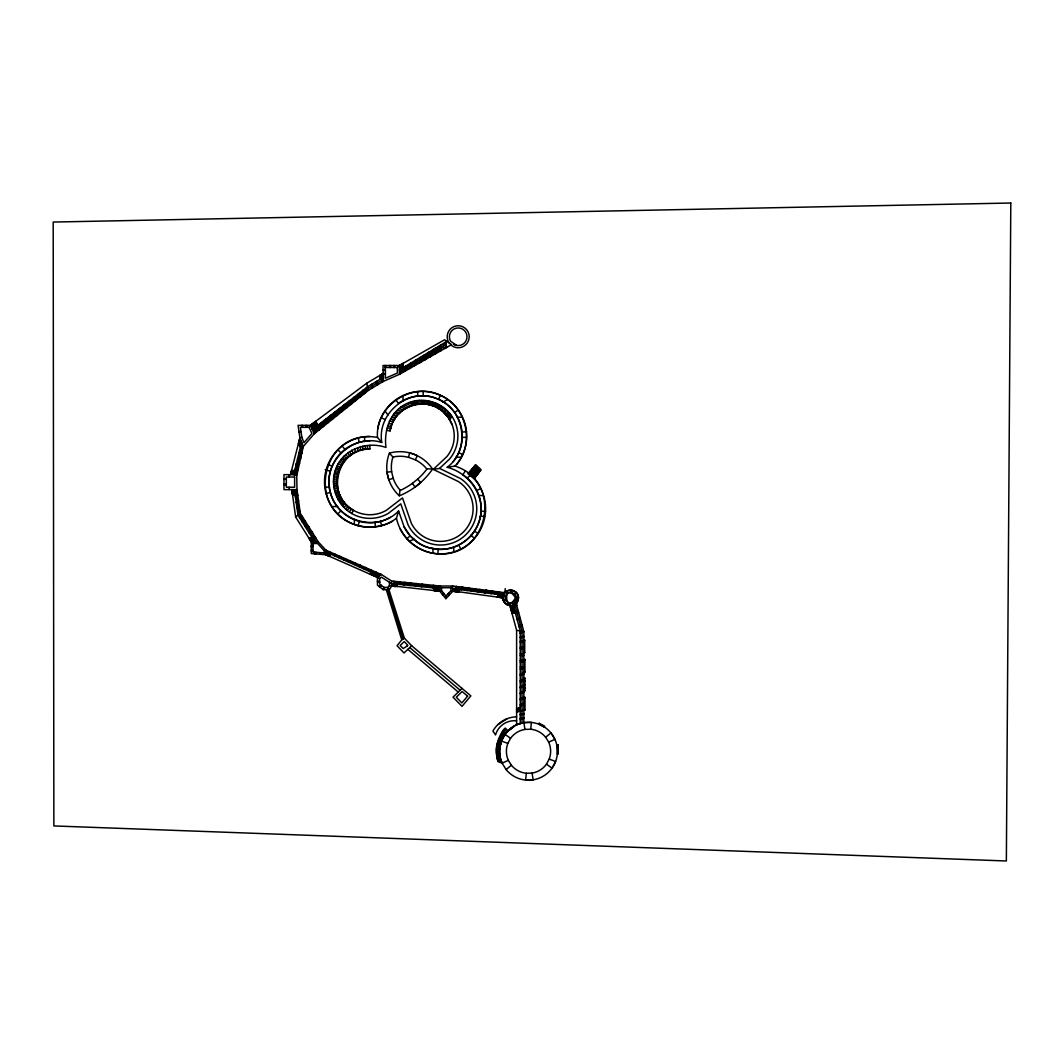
<?xml version="1.0" encoding="UTF-8"?>
<svg xmlns="http://www.w3.org/2000/svg" width="1064" height="1064" viewBox="0 0 1064 1064"><rect width="100%" height="100%" fill="white"/><g stroke="black" fill="none" stroke-linecap="round" stroke-linejoin="round"><path stroke-width="1.5" d="M381.803 378.279L381.803 374.249M400.184 373.89L400.197 365.005M414.933 360.563L414.907 365.511L410.531 365.604L414.92 363.037L410.531 363.21L410.531 368.011M394.944 586.517L394.957 583.937M415.572 365.138L415.625 360.151L419.881 360.137L415.598 362.638L419.921 362.664L419.841 357.61M382.096 378.106L382.149 374.036M508.18 730.835L513.899 726.526L508.153 730.995L505.227 728.042C497.074 737.033 494.428 750.08 497.979 761.625L502.048 763.008L506.092 769.578A28.954 28.954 0 0 0 548.731 771.985A28.954 28.954 0 0 0 547.415 729.306A28.954 28.954 0 0 0 505.001 734.346L502.328 731.833M395.263 586.543L395.316 583.976M395.648 586.583L395.702 584.016M404.692 366.721L404.586 371.389L400.197 371.655L404.639 369.048L400.197 369.421M439.206 591.105L439.272 588.538M381.75 442.464L377.494 437.45C374.993 405.717 411.941 381.417 440.363 395.289C467.202 406.648 475.488 445.257 454.9 466.085L447.199 467.256C470.448 450.139 465.061 410.358 438.541 399.346C410.677 385.806 376.723 412.14 381.75 442.464C352.463 433.035 321.488 462.84 330.359 492.433C337.275 521.759 377.826 532.825 398.601 510.986L404.2 527.052L410.172 535.83L414.189 539.302A30.51 30.51 0 0 0 432.968 548.372C452.293 552.921 472.948 540.14 479.106 521.546C487.219 498.032 470.315 473.307 447.199 467.256M439.565 468.426L449.753 458.85A35.91 35.91 0 0 0 455.552 423.406C448.862 405.384 427.183 395.608 409.241 402.524C391.126 409.135 383.572 429.391 385.979 447.425C365.484 440.443 340.187 450.444 334.628 472.389C330.532 488.004 337.7 505.32 351.639 513.473A36.522 36.522 0 0 0 388.174 513.473L400.742 503.831L408.15 525.071A36.229 36.229 0 0 0 464.622 535.844A36.229 36.229 0 0 0 460.406 478.507L439.565 468.426L433.261 469.397L446.933 456.536A32.266 32.266 0 0 0 435.229 406.687L434.564 402.724M385.075 365.497L385.075 367.506L397.338 367.506L399.359 365.497L444.566 339.775L451.628 344.616L399.359 374.368L383.386 381.364L368.689 390.129L314.252 433.766L303.28 446.534L296.989 474.65L295.486 474.983L294.928 469.703L296.643 470.009L296.989 489.613L300.287 513.26L318.269 541.882L325.956 550.221L381.364 574.507L391.605 581.011L439.764 586.011L439.764 591.172L445.883 598.66L445.962 596.039L450.976 590.706L450.976 587.727L452.705 586.011L504.908 592.728L503.472 595.109L452.705 588.698M502.195 763.287C494.481 747.633 504.416 726.353 522.025 723.214L522.025 718.666M410.052 363.502L409.813 368.423L405.464 368.57L409.933 365.963L405.464 366.255L405.464 370.884M438.302 408.603L438.501 404.48M454.9 466.085C503.764 481.327 488.948 557.842 437.929 553.812L438.182 549.37M314.492 553.839L314.638 552.189M315.755 553.945L315.888 552.283M319.958 554.278L320.091 552.628M320.557 554.331L320.69 552.682M504.895 592.794L505.267 588.578M526.308 773.262L525.629 780.072L533.184 779.832L532.08 773.089A22.131 22.131 0 0 0 546.484 764.165L549.21 759.084A22.131 22.131 0 0 0 548.692 742.153L545.646 737.246A22.131 22.131 0 0 0 530.723 729.226L524.951 729.412A22.131 22.131 0 0 0 510.547 738.323L507.821 743.417A22.131 22.131 0 0 0 508.339 760.348L511.385 765.255A22.131 22.131 0 0 0 526.308 773.262L532.08 773.089M530.723 729.226L531.402 722.429L523.847 722.669L523.847 631.617L516.772 605.549L516.772 601.28M427.967 587.368L428.233 584.814M432.888 587.873L433.154 585.32M433.58 587.94L433.846 585.399M440.895 410.212L441.361 406.248M351.639 513.473L353.461 510.321C324.746 495.425 337.594 447.505 369.9 448.955L369.9 445.311M439.405 409.281L439.924 405.357M503.179 595.84C500.226 605.363 515.96 609.632 518.168 599.857C521.121 590.321 505.4 586.104 503.179 595.84L505.706 595.787M505.427 596.438C503.365 603.102 514.364 606.094 515.92 599.245C517.982 592.582 506.983 589.642 505.427 596.438L503.086 596.492M515.561 597.848C504.163 616.495 503.245 579.188 515.561 597.848L518.434 597.848L515.92 596.438M379.662 578.457L381.444 577.154L389.411 582.221L389.411 585.533L388.214 587.421L383.878 587.421L379.662 584.069L379.662 578.457L325.956 554.77L326.369 552.229M427.169 587.275L427.582 584.748M452.134 424.696L448.157 417.274L442.385 411.13L443.023 407.273M326.794 555.142L327.22 552.602M329.188 551.644L328.31 555.807M326.369 554.956L326.794 552.416M306.592 427.342L306.924 425.361M327.22 555.328L327.685 552.814M399.333 495.811A38.73 38.73 0 0 1 389.411 453.144A39.155 39.155 0 0 1 432.569 469.064A74.227 74.227 0 0 1 399.333 495.811L400.024 490.012A34.154 34.154 0 0 1 393.161 478.268L391.618 471.618A34.154 34.154 0 0 1 392.589 458.065L394.185 456.762A34.58 34.58 0 0 1 408.536 457.321L415.319 459.821A34.58 34.58 0 0 1 426.598 468.719L426.824 469.224A69.652 69.652 0 0 1 417.633 479.133L412.367 483.375A69.652 69.652 0 0 1 400.716 490.225L400.383 490.371M329.88 556.485L330.372 553.985M327.499 555.448L328.005 552.947M443.755 412.593L444.699 408.31M329.76 551.897L328.816 556.02M511.372 592.515L511.89 590.241M500.386 745.452L501.038 742.672M327.685 555.528L328.284 553.067M328.005 555.661L328.59 553.2M328.563 555.913L329.148 553.453M329.122 556.153L329.707 553.692M329.454 556.299L330.04 553.839M484.612 592.728L485.756 590.267L484.612 592.728L479.957 590.813L479.611 592.103L480.835 589.629L484.918 591.438L479.957 590.813L480.835 589.629M301.591 442.159L293.744 474.65L295.486 474.983L296.643 470.009L298.106 469.636L294.928 469.703M300.447 452.599L301.684 447.492L301.883 452.785L299.024 452.785M408.536 457.321L409.667 452.892L413.577 454.102L417.341 455.724L415.319 459.821M290.485 474.65L299.902 437.796L298.066 425.361L310.316 425.361L366.668 383.266L383.386 373.304L385.407 374.023M421.942 586.743L422.608 584.229M377.494 437.45C321.727 427.316 303.546 510.973 358.156 525.683L359.313 521.387M444.845 413.736L445.989 409.693M421.344 586.676L422.062 584.176M437.929 553.812C418.139 552.548 400.636 537.599 396.446 518.208L398.601 510.986M386.511 430.322L390.102 430.907C393.241 407.259 424.376 395.476 442.385 411.13M492.446 591.119L491.368 593.579L492.446 591.119L496.968 592.994L497.393 591.757L496.236 594.204L492.06 592.369L496.968 592.994L496.236 594.204M498.657 597.303L499.535 594.616M498.205 597.237L499.083 594.563M499.083 597.356L499.987 594.67M501.942 597.729L502.86 595.042M499.535 597.409L500.452 594.736M497.713 597.183L498.63 594.497M391.605 581.011L391.605 586.171L389.424 589.616L383.107 589.616L383.878 587.421M415.346 586.051L416.224 583.564M499.987 597.476L500.931 594.789M394.119 581.277L393.228 586.331M497.234 597.117L498.178 594.443M501.45 597.662L502.408 594.976M478.507 591.956L479.731 589.483L478.507 591.956L473.972 590.041L473.427 591.318L474.783 588.858L478.986 590.68L473.972 590.041L474.783 588.858M500.452 597.529L501.45 594.856M497.992 724.544L507.182 718.666M416.157 586.144L417.101 583.657M297.707 513.26L300.075 511.718L299.13 514.205L300.873 516.971M500.931 597.596L501.942 594.922M501.583 740.717L504.522 735.237M409.228 585.519L410.238 582.939M446.055 415.04L447.532 411.329M472.336 591.172L473.693 588.711L472.336 591.172L467.934 589.257L467.442 590.56L468.732 588.073L472.855 589.895L467.934 589.257L468.732 588.073M410.238 585.519L411.276 583.045M383.878 589.616L384.822 587.421M325.956 552.495L325.956 551.365L329.042 552.495L325.956 550.221L324.307 550.873L324.307 552.974L325.956 554.77L325.956 550.221M333.657 555.435L334.335 553.892M334.575 555.82L335.24 554.291M379.409 575.917L326.129 552.123L329.042 552.495M490.398 593.459L491.541 591.012L490.398 593.459L486.035 591.597L485.477 592.834L486.607 590.374L490.956 592.222L486.035 591.597L486.607 590.374M438.541 399.346L440.363 395.289A44.781 44.781 0 0 1 456.616 464.463M447.106 416.157L448.755 412.633M466.458 590.44L467.814 587.953L466.458 590.44L462.015 588.498L461.311 589.788L462.813 587.315L467.096 589.15L462.015 588.498L462.813 587.315M497.327 594.337L498.551 591.903L502.767 593.739L497.939 593.127L502.048 594.936L503.472 592.542M459.887 589.602L460.872 588.352L455.804 587.7L459.887 589.602L461.377 587.129L460.872 588.352L456.416 586.49L454.714 588.951L454.78 591.651M448.157 417.274L449.939 413.896M403.256 584.801L404.546 582.354M403.948 584.868L405.238 582.42M319.147 429.843L321.754 424.975L318.203 427.781L320.676 423.073L322.831 426.89M316.926 425.972L313.986 431.106L317.87 428.034L314.838 433.301L311.406 424.536M314.771 541.882L297.973 515.136L300.075 511.718M309.052 427.342L311.912 433.447L303.945 442.717L301.844 437.277L300.367 427.342L309.052 427.342L310.316 425.361L314.252 433.766M448.862 418.578L451.109 415.146M465.274 471.099L462.827 474.81A40.645 40.645 0 0 1 467.562 539.129A40.645 40.645 0 0 1 404.2 527.052M397.976 584.256L399.625 581.848M397.218 584.176L398.88 581.769M454.714 588.951L456.416 586.49M449.553 419.868L451.894 416.596M474.185 478.787L481.074 469.716L475.675 464.662L468 473.839L474.185 478.787A45.1 45.1 0 0 1 465.872 546.085A45.1 45.1 0 0 1 400.224 529.061M349.431 562.337L350.482 560.967M349.391 511.744L351.586 508.885M349.125 562.204L350.176 560.834M339.536 558.002L340.586 556.632M344.071 559.983L345.135 558.627M344.483 560.169L345.561 558.813M379.396 586.663L380.766 584.947M388.214 587.421L404.387 638.174L401.753 639.876L397.058 645.742L404.014 652.964L411.662 645.742L470.86 695.869L462.015 706.363L453.011 697.173L462.015 688.381M407.233 645.954L407.805 645.25L404.28 641.592L400.184 645.462L403.176 648.561L407.446 645.821M353.926 564.306L355.03 562.962M380.034 587.168L381.444 585.493M354.299 564.465L355.429 563.135M358.887 566.487L360.031 565.157M359.446 566.726L360.603 565.41M445.883 598.66L452.705 591.385L452.705 586.011L439.764 586.011L441.48 587.727L450.976 587.727M363.954 568.695L365.165 567.405M369.82 571.275L371.07 569.998M376.27 572.272L372.44 575.132M337.807 513.939L340.959 510.787M364.553 568.961L365.83 567.697M369.155 570.982L370.418 569.706M506.797 604.565L508.619 602.822M324.307 550.873L317.604 543.491L312.936 543.544L311.273 541.882L295.646 516.998L291.829 489.613M338.445 557.523L339.815 556.299M406.847 538.796L410.172 535.83M442.85 594.949L444.14 593.805M442.424 594.417L443.728 593.3M466.843 478.281L470.301 475.435M506.092 769.578L511.385 765.255M545.646 737.246L550.939 732.923L554.916 739.347L548.692 742.153M295.646 516.998L300.287 513.26M375.645 571.993L371.708 574.826M347.143 510.028L350.083 507.728M296.178 502.274L298.505 500.466M296.231 502.7L298.572 500.878M312.284 429.563L367.678 386.698L383.386 377.334M339.443 501.623L342.302 499.428M340.387 502.86L343.246 500.665M341.424 504.216L344.297 502.022M342.462 505.573L345.334 503.378M343.792 507.289L346.651 505.094M358.156 525.683C371.176 528.622 385.873 526.76 396.446 518.208M514.258 593.818L516.16 592.355M514.883 594.483L516.718 593.087M345.534 508.792L348.54 506.544M381.364 574.507L377.454 577.34L377.454 585.134L383.107 589.616M376.55 576.941L378.89 575.252M379.236 575.398L380.806 574.254M454.7 412.566L458.305 409.973M374.156 575.89L376.55 574.214M375.02 576.262L377.441 574.613M373.331 575.531L375.792 573.895M295.38 496.609L297.747 495.053M295.446 497.061L297.814 495.492M375.792 576.608L378.279 574.972M297.641 512.782L300.008 511.239M369.434 573.828L371.974 572.219M369.886 574.015L372.427 572.419M370.325 574.214L372.892 572.618M370.658 574.361L373.225 572.764M296.923 507.661L299.303 506.198M399.359 369.926L446.867 341.358M371.137 574.56L373.743 572.991M383.12 369.913L385.407 369.753L385.407 378.279L397.338 373.052L397.338 367.506M368.184 388.413L371.748 386.285M372.267 385.966L376.603 383.399M377.374 382.934L382.388 379.941M296.843 507.049L299.223 505.626M443.01 402.126L447.346 399.612M338.272 500.107L341.424 498.284M476.832 490.517L480.795 488.522M297.055 490.105L292.055 491.302M337.74 498.83L340.985 497.234M507.821 743.417L501.423 740.996A28.954 28.954 0 0 0 502.115 763.154L508.339 760.348M520.23 633.186L523.847 631.617L516.612 630.274L509.895 605.549L509.895 602.636M520.23 692.93L523.847 691.361M520.23 698.755L523.847 697.239M520.23 687.77L523.847 686.253M520.23 693.688L523.847 692.185M335.346 493.031L338.671 491.648M335.971 494.534L339.31 493.151M336.596 496.063L339.935 494.68M337.062 497.194L340.4 495.811M520.23 680.628L523.847 679.138M520.23 699.793L523.847 698.343M520.23 687.011L523.847 685.602M409.507 541.084L414.189 539.302M520.23 706.044L523.847 704.661M520.23 681.984L523.847 680.614M520.23 704.727L523.847 703.357M512.928 727.124L508.792 730.316M520.23 632.92L523.847 631.617M445.962 596.039L441.48 590.547L439.764 591.172L389.411 585.533M299.436 517.476L302.296 516.466M299.662 517.822L302.535 516.825M516.612 712.135L525.004 709.741M393.161 478.268L388.826 479.744L387.762 476.02L387.07 472.203L391.618 471.618M516.612 709.036L520.23 707.853M516.612 709.768L520.23 708.584M519.086 626.749L522.251 625.712M516.612 711.723L520.23 710.539M516.612 709.356L520.23 708.198M516.612 708.824L520.23 707.666M516.612 710.127L520.23 708.97M516.612 711.311L520.23 710.193M520.23 675.294L523.847 674.19M516.612 710.486L520.23 709.382M520.23 674.15L523.847 673.06M516.612 710.872L520.23 709.781M520.23 669.083L523.847 668.086M516.772 605.549L510.268 606.919M511.132 610.138L514.338 609.273M511.385 611.029L514.577 610.164M511.611 611.867L514.803 610.989M511.824 612.691L515.029 611.813M515.176 612.332L518.368 611.468M512.05 613.502L515.255 612.638M515.428 613.276L518.634 612.412M517.011 619.102L520.216 618.237M517.171 619.7L520.376 618.822M518.767 625.566L521.972 624.701M392.603 521.147A45.393 45.393 0 0 1 326.063 493.59L330.359 492.433A40.937 40.937 0 0 1 369.9 440.895M334.628 491.289L338.139 490.358A32.891 32.891 0 0 1 369.9 448.955M301.844 437.277L299.902 437.796L303.28 446.534M520.23 718.652L523.847 717.708M520.23 637.097L523.847 636.152M520.23 719.118L523.847 718.213M510.88 609.18L514.112 608.422M520.23 714.37L523.847 713.625M520.23 714.769L523.847 714.037M510.56 607.996L513.819 607.358M302.296 522.025L305.421 521.44M520.23 637.668L523.847 637.097M301.923 521.44L305.142 521.001M333.644 483.881L337.235 483.415M333.87 485.583L337.448 485.118M334.083 487.166L337.66 486.7M334.322 489.001L337.9 488.522M462.082 432.09L466.511 431.652M292.268 492.818L294.848 492.765M297.667 458.411L300.633 458.398L300.194 453.503L299.144 458.398L298.851 453.503L301.724 453.503M295.047 469.251L298.199 469.237L297.774 464.33L296.617 469.251L296.231 464.33L299.303 464.33M457.188 417.208L462.188 417.208M391.685 417.354L395.928 417.354M390.448 419.349L394.704 419.349M389.211 421.344L393.467 421.344M388.48 423.791L392.244 423.791M387.735 426.252L391.512 426.252M387.19 428.087L390.954 428.087M298.984 431.572L300.992 431.572M299.09 432.317L301.099 432.317M461.922 437.357L466.338 437.357M455.951 457.174L461.138 457.174M300.527 458.877L297.548 458.877L298.093 463.678L299.037 458.877L299.423 463.784L296.364 463.784M291.536 470.527L294.728 470.527M291.43 470.926L294.635 470.926M291.337 471.312L294.542 471.312M291.243 471.645L294.462 471.645M291.15 472.004L294.369 472.004M291.07 472.323L294.302 472.323M290.991 472.629L294.223 472.629M290.924 472.935L294.156 472.935M290.844 473.227L294.076 473.227M290.778 473.493L294.01 473.493M290.711 473.733L293.957 473.733M290.658 473.972L293.903 473.972M290.565 474.318L293.81 474.318M296.989 474.65L283.968 474.65L283.968 489.613L296.989 489.613M283.968 478.747L286.349 478.747M283.968 479.319L286.349 479.319M333.378 481.846L337.022 481.846M283.968 484L286.349 484M283.968 484.878L286.349 484.878M325.212 487.139L329.667 487.139M291.882 490.038L294.462 490.038M291.882 490.424L294.515 490.424M292.002 490.863L294.582 490.863M292.108 491.701L294.701 491.701M292.161 492.034L294.741 492.034M292.214 492.379L294.795 492.379M292.321 493.151L294.901 493.151M292.321 493.51L294.954 493.51M292.414 493.869L295.007 493.869M292.467 494.201L295.047 494.201M292.52 494.6L295.1 494.6M292.573 495.013L295.167 495.013M478.574 495.531L483.242 495.531M332.141 506.557L337.7 506.557M480.103 516.333L484.599 516.333M305.142 526.56L308.64 526.56M305.701 527.451L309.198 527.451M308.64 532.133L312.138 532.133M309.198 533.024L312.696 533.024M311.805 537.16L315.303 537.16M312.138 537.692L315.636 537.692M308.799 537.945L312.297 537.945M309.012 538.278L312.51 538.278M309.225 538.623L312.723 538.623M309.411 538.929L312.909 538.929M309.651 539.288L313.135 539.288M309.89 539.674L313.375 539.674M310.129 540.06L313.627 540.06M310.356 540.419L313.853 540.419M310.608 540.818L314.106 540.818M310.861 541.217L314.346 541.217M311.074 541.563L314.572 541.563M318.269 541.882L311.273 541.882L311.273 553.573L325.956 554.77M311.273 546.657L312.936 546.657M311.273 550.168L312.936 550.168M311.273 551.099L312.936 551.099M503.192 599.91L505.706 599.91M515.096 599.857L516.772 599.857M503.472 600.562L505.972 600.562M523.847 640.435L524.712 640.435M520.23 641.206L523.847 641.206M520.23 642.297L523.847 642.297M520.23 647.271L523.847 647.271M520.23 648.721L523.847 648.721M523.847 652.432L524.712 652.432M520.23 653.735L523.847 653.735M520.23 655.477L523.847 655.477M523.847 659.866L524.938 659.866M520.23 660.505L523.847 660.505M520.23 662.101L523.847 662.101M520.23 667.062L523.847 667.062M523.847 671.876L524.938 671.876M523.847 678.473L524.978 678.473M523.847 681.173L524.978 681.173M523.847 684.644L524.978 684.644M523.847 688.115L524.978 688.115M523.847 690.483L524.978 690.483M523.847 697.731L525.004 697.731M383.133 370.365L385.407 370.378M311.273 546.032L312.936 546.045M426.598 468.719L432.569 469.064M481.101 511.119L485.543 511.385M333.644 479.771L337.261 480.01M392.922 415.372L396.978 415.678M296.417 463.545L299.423 463.784M324.307 552.974L312.936 552.043L312.936 543.544M393.68 582.513L398.056 582.966M398.801 583.045L403.908 583.577M404.599 583.644L409.746 584.189M410.757 584.282L415.785 584.814M416.636 584.894L421.703 585.426M422.275 585.479L427.369 586.011M428.114 585.971L433.035 586.477M433.713 586.676L438.794 587.195M439.764 588.591L391.605 583.591L389.411 582.221M334.149 475.967L337.74 476.339M299.104 452.426L301.883 452.785M334.402 474.025L337.993 474.491M333.923 477.709L337.501 478.175M394.159 413.377L398.601 414.149M303.001 447.798L300.38 447.173L298.386 443.701M395.795 411.834L399.944 412.885M300.54 446.508L303.134 447.173M334.628 472.389L338.139 473.334M397.51 410.225L401.527 411.396M325.212 469.596L330.359 471.246M377.454 581.011L379.662 581.729M497.726 760.68L501.623 761.997M335.346 470.634L338.778 471.804M399.253 408.589L403.11 409.906M549.21 759.084L555.594 761.505L552.03 768.155L546.484 764.165M377.454 581.729L379.662 582.567M516.107 597.848L518.328 598.713M497.42 759.337L501.171 760.813M450.976 590.706L502.913 597.848A7.767 7.767 0 0 0 508.672 605.35M497.181 758.14L500.785 759.603M336.636 467.522L339.975 468.892M337.341 465.833L340.679 467.216M328.324 464.622L332.407 466.311M336.064 468.892L339.403 470.275M329.574 552.721L334.003 554.663M334.907 555.062L339.137 556.911M340.054 557.323L344.603 559.305M345.029 559.491L349.644 561.526M349.95 561.659L354.485 563.641M354.897 563.774L359.486 565.782M360.018 566.061L364.566 568.056M365.191 568.336L369.78 570.344M370.445 570.637L374.9 572.592M375.645 572.911L380.021 574.826M381.138 417.7L385.195 419.535M458.717 452.692L462.774 454.528M400.982 406.953L405.105 408.842M433.261 469.397L458.398 481.553A32.585 32.585 0 0 1 462.202 533.117A32.585 32.585 0 0 1 411.409 523.435L402.511 497.912L386.352 510.321A32.891 32.891 0 0 1 338.139 490.358M496.928 756.637L500.452 758.393M404.892 404.852L408.589 406.967M338.272 463.572L341.424 465.394M403.057 405.836L406.648 408.017M496.728 755.054L500.16 757.156M407.073 403.695L410.531 405.929M496.502 752.541L499.761 754.669M474.491 531.096L478.215 533.543M496.595 753.711L499.934 755.919M505.001 734.346L510.547 738.323M450.404 344.537L452.692 346.292A11.012 11.012 0 0 0 469.038 338.671A11.012 11.012 0 0 0 456.283 325.917A11.012 11.012 0 0 0 448.662 342.262L449.181 342.941M339.589 461.856L342.462 464.05M496.462 750.971L499.628 753.405M496.489 748.404L499.561 750.878M409.241 402.524L412.779 405.397M496.462 749.615L499.561 752.142M496.582 747.114L499.601 749.615M469.57 471.964L475.568 476.965M470.607 470.727L476.539 475.688M470.062 471.365L476.034 476.353M469.064 472.562L475.089 477.59M468.586 473.134L474.637 478.188M409.746 647.537L460.127 690.217M407.844 649.346L458.252 692.052M497.34 743.217L500.107 745.638A28.063 28.063 0 0 1 500.772 742.978L498.418 740.757M471.605 469.517L477.35 474.611M471.166 470.049L476.938 475.169M499.867 746.995L496.861 744.308A42.999 42.999 0 0 0 497.274 758.672M497.872 742.007L500.413 744.308M472.057 468.985L477.723 474.132M415.505 401.048L418.737 404.001M496.715 745.638L499.694 748.364M472.469 468.506L478.069 473.666M474.065 466.591L479.558 471.724M504.07 729.266L507.102 732.112M502.913 730.503L505.932 733.349M501.743 733.149L504.296 735.557M501.171 734.466L503.565 736.714M500.599 735.769L502.886 737.911M500.04 737.046L502.261 739.134M499.495 738.31L501.703 740.384M498.95 739.546L501.211 741.674M474.478 466.099L479.917 471.246M411.249 402.046L414.375 405.025M472.908 467.961L478.414 473.214M473.68 467.043L479.133 472.27M475.289 465.128L480.635 470.301M474.916 465.58L480.276 470.767M414.202 401.354L417.288 404.347M473.334 467.455L478.773 472.749M337.807 449.74L340.959 452.892M344.071 456.017L346.651 458.584M471.019 535.112L474.158 538.251M412.832 401.673L415.825 404.679M340.919 460.127L343.486 462.707M416.942 400.716L420.24 404.041M342.954 457.467L345.494 460.1M404.387 638.174L411.662 645.742M389.411 453.144L392.935 457.041M417.633 479.133L420.666 482.551L417.913 484.878L415.053 487.073L412.367 483.375M419.296 400.41L422.501 404.121M342.329 446.282L345.188 449.633M342.103 458.584L344.443 461.457M349.391 451.934L351.586 454.793M347.742 453.198L349.936 456.07M345.906 454.607L348.114 457.467M395.808 399.758L398.415 403.376A40.326 40.326 0 0 1 453.171 461.643M421.477 400.476L424.11 404.174M385.195 411.156L387.961 415.053M515.375 600.562L516.772 602.557M301.099 517.33L303.533 521.214M303.865 521.732L306.898 526.56M307.576 527.451L310.515 532.133M310.874 533.024L313.481 537.16M313.747 537.692L316.38 541.882M423.366 400.529L425.64 404.214M514.883 601.2L516.16 603.341M514.55 604.565L513.114 602.078L513.327 605.084L512.436 602.942M351.639 450.205L353.461 453.357M321.341 422.554L323.496 426.358L326.422 421.304L322.419 424.456L325.518 419.322L327.34 423.286M340.028 408.097L341.943 411.569L344.936 406.714L340.985 409.826L344.031 404.998L345.853 408.43M298.545 443.089L300.5 446.654M298.705 442.464L300.647 446.069M341.238 412.14L339.35 408.616L336.397 413.444L340.294 410.372L337.328 415.266L335.466 411.635M299.05 441.121L300.952 444.805M299.17 440.656L301.059 444.353M298.944 441.533L300.846 445.231M298.824 441.986L300.726 445.723M458.784 545.101L460.779 549.077M448.476 593.366L449.287 595.015M387.655 587.421L388.746 589.616M344.962 404.267L346.691 407.765L349.87 402.83L345.827 406.022L349.112 401.062L350.628 404.599M336.729 415.745L334.934 412.034L331.928 416.968L335.838 413.883L332.806 418.897L331.05 415.04M448.064 593.818L448.848 595.481M299.317 440.057L301.165 443.927M317.258 425.72L318.828 430.109M315.915 421.184L317.777 425.307M315.516 421.477L317.391 425.613M299.476 439.485L301.285 443.462M315.117 421.77L316.992 425.919M349.883 400.463L351.453 403.948L354.644 399.08L350.668 402.205L353.926 397.338L355.349 400.822M427.063 400.649L428.898 404.786M326.315 418.711L328.084 422.687L331.21 417.527L327.193 420.692L330.372 415.572L332.061 419.482M425.56 400.596L427.156 404.267M310.821 424.988L312.683 429.258M314.838 421.982L316.633 426.199M299.596 438.993L301.365 443.103M501.822 762.489L502.115 763.154M299.742 438.421L301.471 442.664M314.186 422.474L315.915 426.744M313.84 422.727L315.582 427.01M313.441 423.033L315.183 427.316M314.492 422.235L316.221 426.518M428.739 400.968L430.428 405.251M312.297 423.884L314 428.247M311.925 424.164L313.627 428.526M313.042 423.326L314.731 427.675M354.538 396.872L355.895 400.383L359.113 395.555L355.216 398.628L358.488 393.813L359.738 397.298M312.696 423.578L314.372 427.954M359.167 393.294L360.457 396.726L363.556 392.057L359.805 395.01L362.97 390.342L364.127 393.773M430.282 401.434L431.771 405.65M368.237 390.488L367.093 387.15L364.034 391.672L367.665 388.812L364.62 393.387L363.462 389.956M431.691 401.859L433.008 406.022M387.841 589.616L403.07 639.025M386.272 589.616L401.753 639.876M366.668 383.266L368.689 390.129M371.269 384.556L372.24 388.014M515.215 605.961L516.825 611.893M517.024 612.837L518.607 618.676M518.846 619.235L520.442 625.113M520.668 626.231L522.038 631.271M371.815 384.237L372.733 387.708M358.156 437.996L359.313 442.292M380.5 521.387L381.657 525.683M354.724 448.928L355.629 452.466M506.797 591.119L507.395 593.579M506.238 591.557L506.836 594.005M433.128 402.285L434.112 406.355M376.975 381.151L377.773 384.703M376.23 381.604L376.975 385.181M523.847 722.669L524.951 729.412M429.603 351.745L430.375 356.719L434.551 351.559L429.989 354.232L434.365 348.872L434.75 354.232M295.858 490.704L296.563 495.824M296.63 496.276L297.335 501.37M297.401 501.796L298.04 506.331M298.12 506.93L298.824 512.01M294.409 489.613L297.973 515.136M365.178 445.936L365.644 449.513M445.883 341.956L446.574 347.502M445.311 342.289L446.016 347.822L441.028 347.755L445.656 345.055L441.028 344.869L441.028 350.654M385.993 365.497L386.219 367.506M429.603 357.158L429.098 352.051L424.988 357.145L429.351 354.605L425.228 359.645L424.762 354.658M417.487 391.552L417.939 395.981M379.795 375.446L380.154 379.263M436.054 403.176L436.4 407.419M424.762 359.911L424.483 354.817L420.307 359.885L424.616 357.371L420.4 362.398L420.227 357.384M380.127 375.246L380.3 379.17M435.349 348.287L435.509 353.793L439.884 348.433L435.429 351.04L439.884 345.561L439.884 351.306M393.534 583.79L393.6 586.37M382.442 381.923L382.348 373.929M385.075 367.506L385.128 369.913M383.2 373.411L383.013 365.497L399.359 365.497L399.359 374.368M401.633 364.194L401.687 368.53M393.919 583.83L393.946 586.41M381.258 374.568L381.298 378.571M394.265 583.87L394.292 586.45M382.827 381.697L382.787 373.65M392.19 583.644L392.204 586.224M394.598 583.897L394.611 586.477M380.978 374.741L380.978 378.771M524.938 659.294L524.938 672.448M524.978 677.901L524.978 691.055M525.004 697.159L525.004 710.313M524.712 639.85L524.712 653.003M522.038 632.402L522.038 636.631M522.038 637.376L522.038 641.206M522.038 642.297L522.038 647.271M522.038 648.721L522.038 653.735M522.038 655.477L522.038 660.505M522.038 662.101L522.038 667.062M522.038 668.578L522.038 673.605M522.038 674.749L522.038 679.883M522.038 681.293L522.038 692.145M522.038 692.93L522.038 697.997M522.038 699.061L522.038 704.036M522.038 705.352L522.038 713.997M522.038 714.396L522.038 718.173M520.23 723.759L520.23 630.939L513.327 605.549L513.327 601.918M516.612 630.274L516.612 724.85M510.68 590.081L510.68 592.422M458.863 589.469L458.863 592.183M458.052 589.376L458.052 592.076M457.227 589.27L457.227 591.97M456.589 589.19L456.589 591.89M456.163 589.137L456.163 591.823M455.724 589.084L455.724 591.77M455.219 589.017L455.219 591.704M454.208 588.884L454.208 591.571M453.769 546.843L453.769 551.511M453.703 588.818L453.703 591.518M441.48 587.727L441.48 590.547M438.794 585.905L438.794 591.065M438.235 588.432L438.235 591.012M437.676 588.365L437.676 590.946M437.344 403.761L437.344 408.004M437.198 588.326L437.198 590.892M436.719 588.272L436.719 590.853M436.187 588.219L436.187 590.799M435.642 588.166L435.642 590.733M435.056 588.099L435.056 590.68M434.697 588.059L434.697 590.64M434.245 588.02L434.245 590.64M433.806 587.966L433.806 590.547M432.968 548.372L432.968 552.868M423.193 391.738L423.193 396.141M403.163 363.329L403.163 367.639M403.043 395.875L403.043 400.875M402.857 363.502L402.857 367.825M402.551 363.675L402.551 368.011M402.272 363.835L402.272 368.171M401.979 363.994L401.979 368.344M401.341 364.367L401.341 368.729M400.942 364.593L400.942 368.982M400.556 364.806L400.556 369.208M399.785 365.245L399.785 369.673M397.058 584.149L397.058 586.73M394.624 365.497L394.624 367.506M393.919 365.497L393.919 367.506M392.882 583.724L392.882 586.304M392.536 583.684L392.536 586.264M391.911 583.617L391.911 586.197M390.488 365.497L390.488 367.506M389.57 365.497L389.57 367.506M383.386 373.304L383.386 381.364M383.093 373.477L383.093 377.507M382.561 373.797L382.561 377.826M381.55 374.395L381.55 378.425M380.779 374.861L380.779 378.89M380.46 375.047L380.46 379.077M375.206 522.091L375.206 526.534M367.546 445.63L367.546 449.274M364.606 437.144L364.606 441.6M362.811 446.242L362.811 449.886M360.457 446.561L360.457 450.471M357.81 447.651L357.81 451.562M354.365 519.338L354.365 524.113M305.794 425.361L305.794 427.342M302.535 425.361L302.535 427.342M301.844 425.361L301.844 427.342M289.089 474.65L289.089 477.018M289.089 487.246L289.089 489.613M326.063 493.59A45.393 45.393 0 0 1 369.9 436.453M390.102 430.907A32.266 32.266 0 0 1 435.229 406.687M390.382 517.303A40.937 40.937 0 0 1 330.359 492.433M516.612 720.833A19.617 19.617 0 0 0 495.531 734.931L492.911 731.088A27.717 27.717 0 0 1 516.612 716.817M505.187 592.355A7.767 7.767 0 0 1 517.397 601.732M377.76 428.898A44.781 44.781 0 0 1 440.363 395.289M1010.8 203.025L1006.358 860.976L53.865 825.93L53.2 222.057L1010.8 203.025M539.235 723.281L538.756 724.158L544.289 727.138L544.768 726.246L539.235 723.281M467.601 696.149L461.882 702.918L456.296 697.213L462.122 691.507L467.601 696.149M455.738 344.789L453.783 344.39L455.911 345.268A8.805 8.805 0 0 0 467.003 336.756A8.805 8.805 0 0 0 455.911 328.257A8.805 8.805 0 0 0 450.564 341.158L455.738 344.789M294.622 477.018L286.349 477.018L286.349 487.246L294.622 487.246L294.622 477.018M558.254 745.039L557.323 745.039L557.323 754.137L558.254 754.137L558.254 745.039"/></g></svg>
